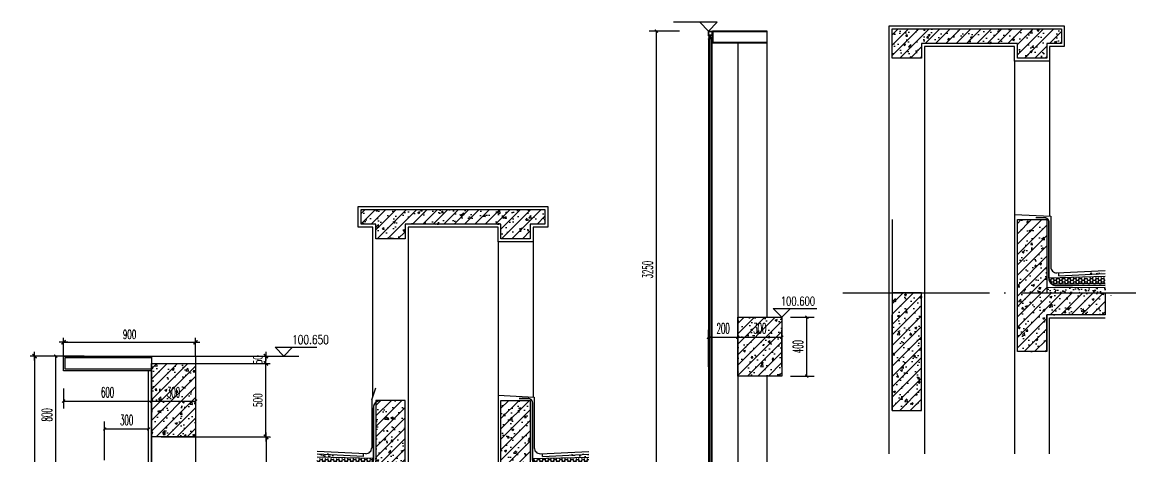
# Model space of a CAD drawing. Extents: x 1980812 to 2578970, y -669191 to 284498.
# Drawn here: x 1999602 to 2014788, y -576850 to -570945 of the extents above; entities that cross this region are included whole.
import ezdxf
from ezdxf.enums import TextEntityAlignment as Align

# ---------------------------------------------------------------- set-up
doc = ezdxf.new("R2010")
doc.units = 0
doc.header["$LTSCALE"] = 1000
doc.header["$MEASUREMENT"] = 0
for name, pattern in [('CONTINOUS', [0]), ('DASH', [0.35, 0.25, -0.1]), ('DOTE', [2.42, 2, -0.2, 0.02, -0.2])]:
    doc.linetypes.add(name, pattern=pattern)
for name, color, linetype in [('A-SECT-MCUT', 1, 'Continuous'), ('A-SECT-MCUT-FINE', 137, 'Continuous'), ('BH', 191, 'Continuous'), ('DIM_ELEV', 3, 'Continuous'), ('dote', 1, 'DOTE'), ('PUB_DIM', 3, 'Continuous'), ('PUB_TEXT', 7, 'Continuous'), ('TEXT', 7, 'Continuous'), ('WALL', 4, 'Continuous'), ('WINDOW', 2, 'Continuous'), ('保温板', 20, 'Continuous'), ('可见看线', 63, 'Continuous'), ('柱墙填充', 181, 'Continuous'), ('看线', 66, 'Continuous'), ('详细标注', 231, 'Continuous'), ('防水卷材', 6, 'DASH'), ('面层', 31, 'Continuous')]:
    doc.layers.add(name, color=color, linetype=linetype)
doc.styles.add('_TCH_DIM', font='SIMPLEX', dxfattribs={"bigfont": 'GBCBIG'})
doc.styles.add('_TCH_DIM_T3', font='SIMPLEX', dxfattribs={"width": 0.705882, "bigfont": 'GBCBIG'})
doc.styles.add('DIM_FONT', font='SIMPLEX', dxfattribs={"width": 0.7, "bigfont": 'GBCBIG'})
doc.styles.add('FSJ-SHX', font='txtw.shx', dxfattribs={"width": 0.75, "bigfont": 'hztxtw.shx'})
doc.styles.add('HZTXTW', font='txtw.shx', dxfattribs={"width": 0.6, "bigfont": 'hztxtw.shx'})
doc.styles.add('HZTXTW_T3', font='txtw.shx', dxfattribs={"width": 0.5, "bigfont": 'hztxtw.shx'})
doc.dimstyles.new('_TCH_ARCH&&20', dxfattribs={"dimtxt": 59.5, "dimasz": 20, "dimexe": 40, "dimexo": 4, "dimgap": 25.25, "dimtad": 1, "dimdec": 0, "dimzin": 0, "dimdsep": 46, "dimtxsty": '_TCH_DIM_T3', "dimblk": 'ARCHTICK', "dimcen": 0.09, "dimclrt": 7, "dimazin": 2, "dimtfac": 1, "dimtdec": 0, "dimtix": 1, "dimtmove": 2, "dimatfit": 3, "dimfxl": 1, "dimtolj": 1, "dimtzin": 0, "dimarcsym": 0})
doc.dimstyles.new('DIMN20', dxfattribs={"dimscale": 0.2, "dimtxt": 300, "dimasz": 1, "dimexe": 150, "dimexo": 0, "dimgap": 100, "dimtad": 1, "dimdec": 0, "dimzin": 0, "dimdsep": 46, "dimtxsty": 'DIM_FONT', "dimblk1": '_DIMX', "dimblk2": '_DIMX', "dimsah": 1, "dimcen": 0.09, "dimclrd": 256, "dimclre": 256, "dimclrt": 7, "dimadec": 0, "dimazin": 0, "dimtfac": 1, "dimtdec": 0, "dimtix": 1, "dimtmove": 2, "dimatfit": 3, "dimldrblk": '_DIMX', "dimfxl": 150, "dimtolj": 1, "dimtzin": 0, "dimarcsym": 0})
pattern_1 = [(130, (2806224.82, -569963.396), (-71.7260183, -6.2752135), [7.5, -82.5]), (185, (2806224.82, -569963.4), (13.8751334, 75.2192134), [6, -66]), (79.5486, (2806218.84, -569963.92), (-57.8509382, 68.9439542), [6.374019, -70.1142112]), (133.8158, (2806224.82, -569943.4), (-106.7241049, -16.5519014), [11.25, -123.75]), (83.3644, (2806215.93, -569944.78), (-93.4662706, 97.411787), [9.561029, -105.1713]), (188.8158, (2806224.82, -569943.4), (-93.4661945, 97.41186), [9, -99]), (159, (2806214.82, -569948.396), (-59.6907052, -40.2618891), [7.5, -82.5]), (214, (2806214.82, -569948.4), (-24.3315332, 72.5150045), [6, -66]), (108.5486, (2806209.846, -569951.75), (-84.0222629, 32.2530497), [6.374019, -70.1142112]), (142.5, (2806224.82, -569963.396), (-1.21598553, 33.28938538), [0, -65.2, 0, -67, 0, -66.25]), (172.5, (2806224.82, -569963.396), (-26.30695374, 39.4411712), [0, -38.2, 0, -63.7, 0, -25.25]), (212.5, (2806247.12, -569963.396), (-53.38224362, -2.25548717), [0, -25, 0, -78, 0, -103.5]), (222.5, (2806257.12, -569963.396), (-58.3186169, 10.0104982), [0, -32.5, 0, -51.8, 0, -73.5])]
pattern_2 = [(45, (-6781, 9634.474), (-35.35534, 35.35534), []), (50, (-6781, 9634.47), (143.45204, -12.55043), [15, -165]), (355, (-6781, 9634.47), (-27.75027, 150.43843), [12, -132]), (100.4514, (-6769.05, 9633.43), (115.70188, 137.88791), [12.74804, -140.22842]), (46.1842, (-6781, 9674.47), (213.4482, -33.1038), [22.5, -247.5]), (96.6356, (-6763.21, 9671.72), (186.93254, 194.82357), [19.12206, -210.3426]), (351.1842, (-6781, 9674.47), (186.9324, 194.82372), [18, -198]), (21, (-6761, 9664.47), (119.38141, -80.52378), [15, -165]), (326, (-6761, 9664.47), (48.66307, 145.03001), [12, -132]), (71.4514, (-6751.05, 9657.76), (168.04453, 64.5061), [12.74804, -140.22842]), (37.5, (-6781, 9634.474), (2.43197, 66.57877), [0, -130.4, 0, -134, 0, -132.5]), (7.5, (-6781, 9634.474), (52.613907, 78.882342), [0, -76.4, 0, -127.4, 0, -50.5]), (327.5, (-6825.6, 9634.474), (106.764487, -4.510974), [0, -50, 0, -156, 0, -207]), (317.5, (-6845.6, 9634.47), (116.637234, 20.021), [0, -65, 0, -103.6, 0, -147])]
pattern_3 = [(130, (2806838.39, -569963.396), (-71.7260183, -6.2752135), [7.5, -82.5]), (185, (2806838.39, -569963.4), (13.8751334, 75.2192134), [6, -66]), (79.5486, (2806832.414, -569963.92), (-57.8509382, 68.9439542), [6.374019, -70.1142112]), (133.8158, (2806838.39, -569943.4), (-106.7241049, -16.5519014), [11.25, -123.75]), (83.3644, (2806829.5, -569944.78), (-93.4662706, 97.411787), [9.561029, -105.1713]), (188.8158, (2806838.39, -569943.4), (-93.4661945, 97.41186), [9, -99]), (159, (2806828.39, -569948.396), (-59.6907052, -40.2618891), [7.5, -82.5]), (214, (2806828.39, -569948.4), (-24.3315332, 72.5150045), [6, -66]), (108.5486, (2806823.42, -569951.75), (-84.0222629, 32.2530497), [6.374019, -70.1142112]), (142.5, (2806838.392, -569963.396), (-1.21598553, 33.28938538), [0, -65.2, 0, -67, 0, -66.25]), (172.5, (2806838.39, -569963.396), (-26.30695374, 39.4411712), [0, -38.2, 0, -63.7, 0, -25.25]), (212.5, (2806860.692, -569963.396), (-53.38224362, -2.25548717), [0, -25, 0, -78, 0, -103.5]), (222.5, (2806870.69, -569963.396), (-58.3186169, 10.0104982), [0, -32.5, 0, -51.8, 0, -73.5])]
pattern_4 = [(45, (-6167.43, 9634.474), (-35.35534, 35.35534), []), (50, (-6167.43, 9634.47), (143.45204, -12.55043), [15, -165]), (355, (-6167.43, 9634.47), (-27.75027, 150.43843), [12, -132]), (100.4514, (-6155.48, 9633.43), (115.70188, 137.88791), [12.74804, -140.22842]), (46.1842, (-6167.43, 9674.47), (213.4482, -33.1038), [22.5, -247.5]), (96.6356, (-6149.64, 9671.72), (186.93254, 194.82357), [19.12206, -210.3426]), (351.1842, (-6167.43, 9674.47), (186.9324, 194.82372), [18, -198]), (21, (-6147.43, 9664.47), (119.38141, -80.52378), [15, -165]), (326, (-6147.43, 9664.47), (48.66307, 145.03001), [12, -132]), (71.4514, (-6137.48, 9657.76), (168.04453, 64.5061), [12.74804, -140.22842]), (37.5, (-6167.43, 9634.474), (2.43197, 66.57877), [0, -130.4, 0, -134, 0, -132.5]), (7.5, (-6167.43, 9634.474), (52.613907, 78.882342), [0, -76.4, 0, -127.4, 0, -50.5]), (327.5, (-6212.03, 9634.474), (106.764487, -4.510974), [0, -50, 0, -156, 0, -207]), (317.5, (-6232.03, 9634.47), (116.637234, 20.021), [0, -65, 0, -103.6, 0, -147])]
pattern_5 = [(130, (2806224.82, -569963.396), (-71.7260183, -6.2752135), [7.5, -82.5]), (185, (2806224.82, -569963.4), (13.8751334, 75.2192134), [6, -66]), (79.5486, (2806218.84, -569963.92), (-57.8509382, 68.9439542), [6.374019, -70.1142112]), (133.8158, (2806224.82, -569943.4), (-106.7241049, -16.5519014), [11.25, -123.75]), (83.3644, (2806215.93, -569944.78), (-93.4662706, 97.411787), [9.561029, -105.1713]), (188.8158, (2806224.82, -569943.4), (-93.4661945, 97.41186), [9, -99]), (159, (2806214.82, -569948.396), (-59.6907052, -40.2618891), [7.5, -82.5]), (214, (2806214.82, -569948.4), (-24.3315332, 72.5150045), [6, -66]), (108.5486, (2806209.846, -569951.75), (-84.0222629, 32.2530497), [6.374019, -70.1142112]), (142.5, (2806224.82, -569963.396), (-1.21598553, 33.28938538), [0, -65.2, 0, -67, 0, -66.25]), (172.5, (2806224.82, -569963.396), (-26.30695374, 39.4411712), [0, -38.2, 0, -63.7, 0, -25.25]), (212.5, (2806247.12, -569963.396), (-53.38224362, -2.25548717), [0, -25, 0, -78, 0, -103.5]), (222.5, (2806257.12, -569963.396), (-58.3186169, 10.0104982), [0, -32.5, 0, -51.8, 0, -73.5])]

# ---------------------------------------------------------------- blocks, each defined once
blk = doc.blocks.new('werghewhwtr')
at = {"layer": 'BH'}
h = blk.add_hatch(dxfattribs=at)
h.set_pattern_fill('惶妮土', color=256, scale=10, style=0)
h.set_pattern_definition(pattern_3)
h.paths.add_polyline_path([(10659.9, 130160.8), (10659.9, 130179.9), (10775.5, 130179.1), (10775.5, 130160)])
h = blk.add_hatch(dxfattribs=at)
h.set_pattern_fill('惶妮土', color=256, scale=10, style=0)
h.set_pattern_definition(pattern_1)
h.paths.add_polyline_path([(12512.5, 130160.8), (12512.5, 130179.9), (12396.9, 130179.1), (12396.9, 130160)])
h = blk.add_hatch(dxfattribs=at)
h.set_pattern_fill('惶妮土', color=256, scale=10, style=0)
h.set_pattern_definition(pattern_3)
h.paths.add_polyline_path([(10659.9, 130042.3), (10659.9, 130077.2), (11059.4, 130076.9), (11059.4, 130042.3)])
h = blk.add_hatch(dxfattribs=at)
h.set_pattern_fill('惶妮土', color=256, scale=10, style=0)
h.set_pattern_definition(pattern_1)
h.paths.add_polyline_path([(12512.5, 130042.3), (12512.5, 130077.2), (12113, 130076.9), (12113, 130042.3)])
at = {"layer": '保温板'}
h = blk.add_hatch(dxfattribs=at)
h.set_pattern_fill('HONEY', color=256, scale=8, style=0)
h.set_pattern_definition([(7e-15, (-208298.683, -332818.811), (19.05, 10.99852), [12.7, -25.4]), (120, (-208298.683, -332818.811), (-19.04999772, 10.99852394), [12.7, -25.4]), (60, (-208298.683, -332818.811), (2.28e-06, 21.99704394), [-25.4, 12.7])])
h.paths.add_polyline_path([(10659.9, 130103.9), (10659.9, 130146.8), (11044.4, 130146), (11025.5, 130103.2)])
h = blk.add_hatch(dxfattribs=at)
h.set_pattern_fill('HONEY', color=256, scale=8, style=0)
h.set_pattern_definition([(7e-15, (-208912.254, -332818.811), (19.05, 10.99852), [12.7, -25.4]), (120, (-208912.254, -332818.811), (-19.04999772, 10.99852394), [12.7, -25.4]), (60, (-208912.254, -332818.811), (2.28e-06, 21.99704394), [-25.4, 12.7])])
h.paths.add_polyline_path([(12512.5, 130103.9), (12512.5, 130146.8), (12128, 130146), (12146.9, 130103.2)])
at = {"layer": '柱墙填充'}
h = blk.add_hatch(dxfattribs=at)
h.set_pattern_fill('钢筋混凝土', color=256, scale=20)
h.set_pattern_definition([(45, (-12715.51, 1878.9), (-35.35534, 35.35534), []), (50, (-12715.51, 1878.9), (143.45204, -12.55043), [15, -165]), (355, (-12715.51, 1878.9), (-27.75027, 150.43843), [12, -132]), (100.4514, (-12703.55, 1877.85), (115.70188, 137.88791), [12.74804, -140.22842]), (46.1842, (-12715.5, 1918.9), (213.4482, -33.1038), [22.5, -247.5]), (96.6356, (-12697.72, 1916.14), (186.93254, 194.82357), [19.12206, -210.3426]), (351.1842, (-12715.5, 1918.9), (186.9324, 194.82372), [18, -198]), (21, (-12695.51, 1908.9), (119.38141, -80.52378), [15, -165]), (326, (-12695.51, 1908.9), (48.66307, 145.03001), [12, -132]), (71.4514, (-12685.56, 1902.19), (168.04453, 64.5061), [12.74804, -140.22842]), (37.5, (-12715.51, 1878.9), (2.431971, 66.57877), [0, -130.4, 0, -134, 0, -132.5]), (7.5, (-12715.51, 1878.9), (52.613907, 78.882342), [0, -76.4, 0, -127.4, 0, -50.5]), (327.5, (-12760.11, 1878.9), (106.764487, -4.510974), [0, -50, 0, -156, 0, -207]), (317.5, (-12780.11, 1878.9), (116.637234, 20.020996), [0, -65, 0, -103.6, 0, -147])])
h.paths.add_polyline_path([(12213, 131842.4), (10959.4, 131842.4), (10959.4, 131742.4), (11059.4, 131742.4), (11059.4, 131642.4), (11259.4, 131642.4), (11259.4, 131742.4), (11913, 131742.4), (11913, 131642.4), (12113, 131642.4), (12113, 131742.4), (12213, 131742.4)])
h = blk.add_hatch(dxfattribs=at)
h.set_pattern_fill('钢筋混凝土', color=256, scale=20)
h.set_pattern_definition(pattern_4)
h.paths.add_polyline_path([(10659.9, 130016.9), (10659.9, 130042.4), (11059.4, 130042.4), (11059.4, 130542.4), (11259.4, 130542.4), (11259.3, 130392.3), (11259.4, 130392.4), (11259.4, 129642.4), (11059.4, 129642.4), (11059.4, 129892.4), (10659.9, 129892.4), (10659.9, 129994.3), (10701.9, 130009.5)])
h = blk.add_hatch(dxfattribs=at)
h.set_pattern_fill('钢筋混凝土', color=256, scale=20)
h.set_pattern_definition(pattern_2)
h.paths.add_polyline_path([(12512.5, 130039.3), (12512.5, 130042.4), (12113, 130042.4), (12113, 130542.4), (11913.1, 130542.4), (11913.1, 130392.3), (11913, 130392.4), (11913, 129642.4), (12113, 129642.4), (12113, 129892.4), (12512.5, 129892.4), (12512.5, 129994.3), (12470.5, 130009.5), (12554.5, 130024.3)])
at = {"layer": 'dote', "linetype": 'DOTE', "ltscale": 0.5}
blk.add_line((10722.5, 130042.4, 0), (12720.2, 130042.4), dxfattribs=at)
at = {"layer": 'WALL', "elevation": 0}
blk.add_lwpolyline([(11059.4, 131642.4), (11059.4, 131742.4), (10959.4, 131742.4), (10959.4, 131842.4), (12213, 131842.4), (12213, 131742.4), (12113, 131742.4), (12113, 131642.4), (11913, 131642.4), (11913, 131742.4), (11259.4, 131742.4), (11259.4, 131642.4)], close=True, dxfattribs=at)
at = {"layer": 'WALL'}
blk.add_lwpolyline([(11059.4, 129642.4), (11059.4, 129892.4), (11059.4, 129642.4), (11259.4, 129642.4), (11259.4, 130542.4), (11059.4, 130542.4), (11059.4, 130042.4), (10659.9, 130042.4), (10659.9, 129892.4), (11059.4, 129892.4)], dxfattribs=at)
at = {"layer": 'WALL', "elevation": 0}
for points in [[(11059.4, 130542.4), (11059.4, 130042.4)], [(12113, 129642.4), (12113, 129892.4), (12113, 129642.4), (11913, 129642.4), (11913, 130542.4), (12113, 130542.4), (12113, 130042.4), (12512.5, 130042.4), (12512.5, 129892.4), (12113, 129892.4)], [(12113, 130542.4), (12113, 130042.4)]]:
    blk.add_lwpolyline(points, dxfattribs=at)
at = {"layer": 'WALL', "extrusion": (1, 0, 0), "elevation": 11059.4}
blk.add_lwpolyline([(129642.4, 0), (129892.4, 0)], dxfattribs=at)
at = {"layer": 'WALL', "extrusion": (-1, 0, 0), "elevation": -12113}
blk.add_lwpolyline([(-129642.4, 0), (-129892.4, 0)], dxfattribs=at)
at = {"layer": '保温板', "elevation": 0}
for points in [[(10659.9, 130107.7), (11025.5, 130103.2), (11025.5, 130103.2), (11044.4, 130146), (10659.9, 130155.7)], [(12512.5, 130107.7), (12146.9, 130103.2), (12146.9, 130103.2), (12128, 130146), (12512.5, 130155.7)]]:
    blk.add_lwpolyline(points, dxfattribs=at)
at = {"layer": '可见看线'}
for p, q in [((11893, 131622.4, 0), (11893, 130577.4, 0)), ((12133, 131622.4, 0), (12133, 130565.6, 0))]:
    blk.add_line(p, q, dxfattribs=at)
at = {"layer": '防水卷材', "const_width": 10, "elevation": 0}
for points in [[(11135.7, 130542.4), (11094.4, 130542.4, 0.414214), (11044.4, 130492.4), (11044.4, 130143, -0.453838), (10988.9, 130093), (10659.9, 130095)], [(12036.7, 130555.3), (12098, 130555.3, -0.414214), (12128, 130525.3)], [(12128, 130525.4), (12128, 130143, 0.453838), (12183.5, 130093), (12512.5, 130095)]]:
    blk.add_lwpolyline(points, format="xyb", dxfattribs=at)
at = {"layer": '面层'}
for p, q in [((11031.8, 130546.2, 0), (11059.4, 130626.6)), ((11031.8, 130546.2, 0), (11031.8, 130219.1, 0)), ((11893, 130577.4, 0), (12140.6, 130565.2, 0)), ((12140.6, 130565.2, 0), (12140.6, 130219.1, 0)), ((10991.1, 130179.1, 0), (10659.9, 130194.4, 0)), ((10975.5, 130160, 0), (10659.9, 130175.3, 0)), ((10975.5, 130160, 0), (10975.5, 130179.1, 0)), ((12181.3, 130179.1, 0), (12512.5, 130194.4, 0)), ((12196.9, 130160, 0), (12196.9, 130179.1, 0)), ((12196.9, 130160, 0), (12512.5, 130175.3, 0))]:
    blk.add_line(p, q, dxfattribs=at)
at = {"layer": '面层', "elevation": 0}
for points in [[(11039.4, 130568.4), (11039.4, 131722.4), (10939.4, 131722.4), (10939.4, 131862.4), (12233, 131862.4), (12233, 131722.4), (12133, 131722.4), (12133, 131622.4), (11893, 131622.4), (11893, 131722.4), (11279.4, 131722.4), (11279.4, 129245.5)], [(11893, 130577.4), (11893, 129245.5)], [(10659.9, 130079.9), (11059.4, 130076.9)], [(12512.5, 130079.9), (12113, 130076.9)], [(12133, 129245.5), (12133, 129872.4), (12512.5, 129872.4)]]:
    blk.add_lwpolyline(points, dxfattribs=at)
at = {"layer": '面层'}
for centre, start, end in [((10991.8, 130219.1, 0), 269.07662, 0), ((12180.6, 130219.1, 0), 180, 270.92338)]:
    blk.add_arc(centre, 40, start, end, dxfattribs=at)
blk = doc.blocks.new('egwthwt')
at = {"layer": 'BH'}
h = blk.add_hatch(dxfattribs=at)
h.set_pattern_fill('惶妮土', color=256, scale=10, style=0)
h.set_pattern_definition(pattern_5)
h.paths.add_polyline_path([(12512.5, 130160.8), (12512.5, 130179.9), (12396.9, 130179.1), (12396.9, 130160)])
h = blk.add_hatch(dxfattribs=at)
h.set_pattern_fill('惶妮土', color=256, scale=10, style=0)
h.set_pattern_definition(pattern_5)
h.paths.add_polyline_path([(12512.5, 130042.3), (12512.5, 130077.2), (12113, 130076.9), (12113, 130042.3)])
at = {"layer": '保温板'}
h = blk.add_hatch(dxfattribs=at)
h.set_pattern_fill('HONEY', color=256, scale=8, style=0)
h.set_pattern_definition([(7e-15, (-208912.254, -332818.811), (19.05, 10.99852), [12.7, -25.4]), (120, (-208912.254, -332818.811), (-19.04999772, 10.99852394), [12.7, -25.4]), (60, (-208912.254, -332818.811), (2.28e-06, 21.99704394), [-25.4, 12.7])])
h.paths.add_polyline_path([(12512.5, 130103.9), (12512.5, 130146.8), (12128, 130146), (12146.9, 130103.2)])
at = {"layer": '柱墙填充'}
h = blk.add_hatch(dxfattribs=at)
h.set_pattern_fill('钢筋混凝土', color=256, scale=20)
h.set_pattern_definition([(45, (-12715.51, 1878.9), (-35.35534, 35.35534), []), (50, (-12715.51, 1878.9), (143.45204, -12.55043), [15, -165]), (355, (-12715.51, 1878.9), (-27.75027, 150.43843), [12, -132]), (100.4514, (-12703.55, 1877.85), (115.70188, 137.88791), [12.74804, -140.22842]), (46.1842, (-12715.5, 1918.9), (213.4482, -33.1038), [22.5, -247.5]), (96.6356, (-12697.72, 1916.14), (186.93254, 194.82357), [19.12206, -210.3426]), (351.1842, (-12715.5, 1918.9), (186.9324, 194.82372), [18, -198]), (21, (-12695.51, 1908.9), (119.38141, -80.52378), [15, -165]), (326, (-12695.51, 1908.9), (48.66307, 145.03001), [12, -132]), (71.4514, (-12685.56, 1902.19), (168.04453, 64.5061), [12.74804, -140.22842]), (37.5, (-12715.51, 1878.9), (2.431971, 66.57877), [0, -130.4, 0, -134, 0, -132.5]), (7.5, (-12715.51, 1878.9), (52.613907, 78.882342), [0, -76.4, 0, -127.4, 0, -50.5]), (327.5, (-12760.11, 1878.9), (106.764487, -4.510974), [0, -50, 0, -156, 0, -207]), (317.5, (-12780.11, 1878.9), (116.637234, 20.020996), [0, -65, 0, -103.6, 0, -147])])
h.paths.add_polyline_path([(11059.4, 131842.4), (11059.4, 131642.4), (11259.4, 131642.4), (11259.4, 131742.4), (11913, 131742.4), (11913, 131642.4), (12113, 131642.4), (12113, 131742.4), (12213, 131742.4), (12213, 131842.4)])
h = blk.add_hatch(dxfattribs=at)
h.set_pattern_fill('钢筋混凝土', color=256, scale=20)
h.set_pattern_definition(pattern_2)
h.paths.add_polyline_path([(12512.5, 130039.3), (12512.5, 130042.4), (12113, 130042.4), (12113, 130542.4), (11913.1, 130542.4), (11913.1, 130392.3), (11913, 130392.4), (11913, 129642.4), (12113, 129642.4), (12113, 129892.4), (12512.5, 129892.4), (12512.5, 129994.3), (12470.5, 130009.5), (12554.5, 130024.3)])
h = blk.add_hatch(dxfattribs=at)
h.set_pattern_fill('钢筋混凝土', color=256, scale=20)
h.set_pattern_definition(pattern_4)
h.paths.add_polyline_path([(11259.4, 130042.4), (11059.4, 130042.4), (11059.4, 129242.4), (11259.4, 129242.4)])
at = {"layer": 'dote', "linetype": 'DOTE', "ltscale": 0.5}
blk.add_line((10722.5, 130042.4, 0), (12720.2, 130042.4), dxfattribs=at)
at = {"layer": 'WALL', "elevation": 0}
blk.add_lwpolyline([(11059.4, 131642.4), (11059.4, 131742.4), (11059.4, 131742.4), (11059.4, 131842.4), (12213, 131842.4), (12213, 131742.4), (12113, 131742.4), (12113, 131642.4), (11913, 131642.4), (11913, 131742.4), (11259.4, 131742.4), (11259.4, 131642.4)], close=True, dxfattribs=at)
for points in [[(11059.4, 130542.4), (11059.4, 130042.4)], [(12113, 129642.4), (12113, 129892.4), (12113, 129642.4), (11913, 129642.4), (11913, 130542.4), (12113, 130542.4), (12113, 130042.4), (12512.5, 130042.4), (12512.5, 129892.4), (12113, 129892.4)], [(12113, 130542.4), (12113, 130042.4)]]:
    blk.add_lwpolyline(points, dxfattribs=at)
at = {"layer": 'WALL'}
blk.add_lwpolyline([(11059.4, 129242.4), (11059.4, 129892.4), (11059.4, 129242.4), (11259.4, 129242.4), (11259.4, 130042.4), (11059.4, 130042.4), (11059.4, 130042.4), (11059.4, 130042.4), (11059.4, 129892.4), (11059.4, 129892.4)], dxfattribs=at)
at = {"layer": 'WALL', "extrusion": (1, 0, 0), "elevation": 11059.4}
blk.add_lwpolyline([(129242.4, 0), (129892.4, 0)], dxfattribs=at)
at = {"layer": 'WALL', "extrusion": (-1, 0, 0), "elevation": -12113}
blk.add_lwpolyline([(-129642.4, 0), (-129892.4, 0)], dxfattribs=at)
at = {"layer": '保温板', "elevation": 0}
blk.add_lwpolyline([(12512.5, 130107.7), (12146.9, 130103.2), (12146.9, 130103.2), (12128, 130146), (12512.5, 130155.7)], dxfattribs=at)
at = {"layer": '可见看线'}
for p, q in [((11893, 131622.4, 0), (11893, 130577.4, 0)), ((12133, 131622.4, 0), (12133, 130565.6, 0))]:
    blk.add_line(p, q, dxfattribs=at)
at = {"layer": '防水卷材', "const_width": 10, "elevation": 0}
for points in [[(12036.7, 130555.3), (12098, 130555.3, -0.414214), (12128, 130525.3)], [(12128, 130525.4), (12128, 130143, 0.453838), (12183.5, 130093), (12512.5, 130095)]]:
    blk.add_lwpolyline(points, format="xyb", dxfattribs=at)
at = {"layer": '面层'}
for p, q in [((11893, 130577.4, 0), (12140.6, 130565.2, 0)), ((12140.6, 130565.2, 0), (12140.6, 130219.1, 0)), ((12181.3, 130179.1, 0), (12512.5, 130194.4, 0)), ((12196.9, 130160, 0), (12196.9, 130179.1, 0)), ((12196.9, 130160, 0), (12512.5, 130175.3, 0))]:
    blk.add_line(p, q, dxfattribs=at)
at = {"layer": '面层', "elevation": 0}
for points in [[(11039.4, 128945.5), (11039.4, 131722.4), (11039.4, 131722.4), (11039.4, 131862.4), (12233, 131862.4), (12233, 131722.4), (12133, 131722.4), (12133, 131622.4), (11893, 131622.4), (11893, 131722.4), (11279.4, 131722.4), (11279.4, 128945.5)], [(11893, 130577.4), (11893, 128945.5)], [(12512.5, 130079.9), (12113, 130076.9)], [(12133, 128945.5), (12133, 129872.4), (12512.5, 129872.4)]]:
    blk.add_lwpolyline(points, dxfattribs=at)
at = {"layer": '面层'}
blk.add_arc((12180.6, 130219.1, 0), 40, 180, 270.92338, dxfattribs=at)
blk = doc.blocks.new('_DIMX')
blk.add_line((-150, 0), (150, 0))
at = {"const_width": 50}
blk.add_lwpolyline([(-70, -70), (70, 70)], dxfattribs=at)
blk = doc.blocks.new('*D2780')
at = {"layer": 'Defpoints', "color": 0, "transparency": 16777216}
for p in [(24694, 11934.3, 0), (25408.2, 11934.3), (24694, 11434.3, 0)]:
    blk.add_point(p, dxfattribs=at)
at = {"layer": '详细标注', "lineweight": -2, "transparency": 16777216}
for p, q in [((24694, 11934.3), (25438.2, 11934.3)), ((25408.2, 11434.5), (25408.2, 11934.1)), ((24694, 11434.3), (25438.2, 11434.3))]:
    blk.add_line(p, q, dxfattribs=at)
at = {"layer": '详细标注', "lineweight": -2, "transparency": 16777216, "xscale": 0.2, "yscale": 0.2, "zscale": 0.2}
for p, rotation in [((25408.2, 11934.3), 90), ((25408.2, 11434.3), 270)]:
    blk.add_blockref('_DIMX', p, dxfattribs=dict(at, rotation=rotation))
at = {"layer": '详细标注', "color": 7, "transparency": 16777216, "insert": (25353.9, 11684.3), "char_height": 60, "attachment_point": 5, "rotation": 90, "style": 'HZTXTW'}
blk.add_mtext('\\A1;500', dxfattribs=at)
blk = doc.blocks.new('*D2781')
at = {"layer": 'Defpoints', "color": 0, "transparency": 16777216}
for p in [(24778.5, 11434.3, 0), (24776.6, 10634.3, 0), (25408.4, 10632.8)]:
    blk.add_point(p, dxfattribs=at)
at = {"layer": '详细标注', "lineweight": -2, "transparency": 16777216}
for p, q in [((24778.5, 11434.3), (25440.3, 11432.8)), ((25410.3, 11432.6), (25408.4, 10633)), ((24776.6, 10634.3), (25438.4, 10632.8))]:
    blk.add_line(p, q, dxfattribs=at)
at = {"layer": '详细标注', "lineweight": -2, "transparency": 16777216, "xscale": 0.2, "yscale": 0.2, "zscale": 0.2}
for p, rotation in [((25410.3, 11432.8), 89.86328577447495), ((25408.4, 10632.8), 269.863285774475)]:
    blk.add_blockref('_DIMX', p, dxfattribs=dict(at, rotation=rotation))
at = {"layer": '详细标注', "color": 7, "transparency": 16777216, "insert": (25355.1, 11033), "char_height": 60, "attachment_point": 5, "rotation": 89.86329, "style": 'HZTXTW'}
blk.add_mtext('\\A1;800', dxfattribs=at)
blk = doc.blocks.new('*D2783')
at = {"layer": 'Defpoints', "color": 0, "transparency": 16777216}
for p in [(24150.3, 11984.3, 0), (23831.3, 7634.3), (24150.3, 7634.3)]:
    blk.add_point(p, dxfattribs=at)
at = {"layer": '详细标注', "lineweight": -2, "transparency": 16777216}
for p, q in [((24150.3, 11984.3), (23801.3, 11984.3)), ((23831.3, 11984.1), (23831.3, 7634.5)), ((24150.3, 7634.3), (23801.3, 7634.3))]:
    blk.add_line(p, q, dxfattribs=at)
at = {"layer": '详细标注', "lineweight": -2, "transparency": 16777216, "xscale": 0.2, "yscale": 0.2, "zscale": 0.2}
for p, rotation in [((23831.3, 11984.3), 90), ((23831.3, 7634.3), 270)]:
    blk.add_blockref('_DIMX', p, dxfattribs=dict(at, rotation=rotation))
at = {"layer": '详细标注', "color": 7, "transparency": 16777216, "insert": (23777, 9809.3), "char_height": 60, "attachment_point": 5, "rotation": 90, "style": 'HZTXTW'}
blk.add_mtext('\\A1;4350', dxfattribs=at)
blk = doc.blocks.new('*D2764')
at = {"layer": 'Defpoints', "color": 0, "transparency": 16777216}
for p in [(24928.5, 12078.2), (24028.7, 11984.2, 0), (24928.5, 11984.2, 0)]:
    blk.add_point(p, dxfattribs=at)
at = {"layer": '详细标注', "lineweight": -2, "transparency": 16777216}
for p, q in [((24028.7, 11984.2), (24028.7, 12108.2)), ((24028.9, 12078.2), (24928.3, 12078.2)), ((24928.5, 11984.2), (24928.5, 12108.2))]:
    blk.add_line(p, q, dxfattribs=at)
at = {"layer": '详细标注', "lineweight": -2, "transparency": 16777216, "xscale": 0.2, "yscale": 0.2, "zscale": 0.2, "rotation": 180}
blk.add_blockref('_DIMX', (24028.7, 12078.2), dxfattribs=at)
at = {"layer": '详细标注', "lineweight": -2, "transparency": 16777216, "xscale": 0.2, "yscale": 0.2, "zscale": 0.2}
blk.add_blockref('_DIMX', (24928.5, 12078.2), dxfattribs=at)
at = {"layer": '详细标注', "color": 7, "transparency": 16777216, "insert": (24478.6, 12132.5), "char_height": 60, "attachment_point": 5, "style": 'HZTXTW'}
blk.add_mtext('\\A1;900', dxfattribs=at)
blk = doc.blocks.new('*D2785')
at = {"layer": 'Defpoints', "color": 0, "transparency": 16777216}
for p in [(24694, 11984.5, 0), (24694, 11934.3, 0), (25408.2, 11984.5)]:
    blk.add_point(p, dxfattribs=at)
at = {"layer": '详细标注', "lineweight": -2, "transparency": 16777216}
for p, q in [((24694, 11984.5), (25438.2, 11984.5)), ((24694, 11934.3), (25438.2, 11934.3)), ((25408.2, 11984.7), (25408.2, 11984.9)), ((25408.2, 11934.3), (25408.2, 11984.5)), ((25408.2, 11934.1), (25408.2, 11933.9))]:
    blk.add_line(p, q, dxfattribs=at)
at = {"layer": '详细标注', "lineweight": -2, "transparency": 16777216, "xscale": 0.2, "yscale": 0.2, "zscale": 0.2}
for p, rotation in [((25408.2, 11984.5), 270), ((25408.2, 11934.3), 90)]:
    blk.add_blockref('_DIMX', p, dxfattribs=dict(at, rotation=rotation))
at = {"layer": '详细标注', "color": 7, "transparency": 16777216, "insert": (25353.9, 11959.4), "char_height": 60, "attachment_point": 5, "rotation": 90, "style": 'HZTXTW'}
blk.add_mtext('\\A1;50', dxfattribs=at)
blk = doc.blocks.new('_ArchTick')
at = {"color": 0, "linetype": 'ByBlock', "const_width": 0.4}
blk.add_lwpolyline([(-0.5, -0.5), (0.5, 0.5)], dxfattribs=at)
blk = doc.blocks.new('*D2786')
at = {"layer": 'Defpoints', "color": 0, "transparency": 16777216}
for p in [(23975.5, 11984.2), (24229.1, 11984.2), (24229.1, 11184.3)]:
    blk.add_point(p, dxfattribs=at)
at = {"layer": 'PUB_DIM', "color": 0, "lineweight": -2, "transparency": 16777216}
for p, q in [((24169.1, 11984.2), (23925.5, 11984.2)), ((23975.5, 11184.3), (23975.5, 11984.2)), ((24169.1, 11184.3), (23925.5, 11184.3))]:
    blk.add_line(p, q, dxfattribs=at)
at = {"layer": 'PUB_DIM', "color": 0, "lineweight": -2, "transparency": 16777216, "xscale": 20, "yscale": 20, "zscale": 20}
for p, rotation in [((23975.5, 11984.2), 90), ((23975.5, 11184.3), 270)]:
    blk.add_blockref('_ArchTick', p, dxfattribs=dict(at, rotation=rotation))
at = {"layer": 'PUB_DIM', "color": 7, "transparency": 16777216, "insert": (23915.5, 11584.2), "char_height": 70, "attachment_point": 5, "rotation": 90, "style": 'HZTXTW_T3'}
blk.add_mtext('\\A1;800', dxfattribs=at)
blk = doc.blocks.new('*D2791')
at = {"layer": 'Defpoints', "color": 0, "transparency": 16777216}
for p in [(24608.7, 11488.2), (24308.6, 11214.3), (24608.7, 11214.3)]:
    blk.add_point(p, dxfattribs=at)
at = {"layer": 'PUB_DIM', "color": 0, "lineweight": -2, "transparency": 16777216}
for p, q in [((24308.6, 11274.3), (24308.6, 11538.2)), ((24308.6, 11488.2), (24608.7, 11488.2)), ((24608.7, 11274.3), (24608.7, 11538.2))]:
    blk.add_line(p, q, dxfattribs=at)
at = {"layer": 'PUB_DIM', "color": 0, "lineweight": -2, "transparency": 16777216, "xscale": 20, "yscale": 20, "zscale": 20, "rotation": 180}
blk.add_blockref('_ArchTick', (24308.6, 11488.2), dxfattribs=at)
at = {"layer": 'PUB_DIM', "color": 0, "lineweight": -2, "transparency": 16777216, "xscale": 20, "yscale": 20, "zscale": 20}
blk.add_blockref('_ArchTick', (24608.7, 11488.2), dxfattribs=at)
at = {"layer": 'PUB_DIM', "color": 7, "transparency": 16777216, "insert": (24458.7, 11548.2), "char_height": 70, "attachment_point": 5, "style": 'HZTXTW_T3'}
blk.add_mtext('\\A1;300', dxfattribs=at)
blk = doc.blocks.new('*D2793')
at = {"layer": 'Defpoints', "color": 0, "transparency": 16777216}
for p in [(24628.5, 11824.7), (24928.5, 11824.7), (24928.5, 11678.3)]:
    blk.add_point(p, dxfattribs=at)
at = {"layer": 'PUB_DIM', "color": 0, "lineweight": -2, "transparency": 16777216}
for p, q in [((24628.5, 11764.7), (24628.5, 11628.3)), ((24928.5, 11764.7), (24928.5, 11628.3)), ((24628.5, 11678.3), (24928.5, 11678.3))]:
    blk.add_line(p, q, dxfattribs=at)
at = {"layer": 'PUB_DIM', "color": 0, "lineweight": -2, "transparency": 16777216, "xscale": 20, "yscale": 20, "zscale": 20, "rotation": 180}
blk.add_blockref('_ArchTick', (24628.5, 11678.3), dxfattribs=at)
at = {"layer": 'PUB_DIM', "color": 0, "lineweight": -2, "transparency": 16777216, "xscale": 20, "yscale": 20, "zscale": 20}
blk.add_blockref('_ArchTick', (24928.5, 11678.3), dxfattribs=at)
at = {"layer": 'PUB_DIM', "color": 7, "transparency": 16777216, "insert": (24778.5, 11738.3), "char_height": 70, "attachment_point": 5, "style": 'HZTXTW_T3'}
blk.add_mtext('\\A1;300', dxfattribs=at)
blk = doc.blocks.new('*D2794')
at = {"layer": 'Defpoints', "color": 0, "transparency": 16777216}
for p in [(24028.7, 11824.7), (24628.5, 11824.7), (24628.5, 11678.3)]:
    blk.add_point(p, dxfattribs=at)
at = {"layer": 'PUB_DIM', "color": 0, "lineweight": -2, "transparency": 16777216}
for p, q in [((24028.7, 11764.7), (24028.7, 11628.3)), ((24628.5, 11764.7), (24628.5, 11628.3)), ((24028.7, 11678.3), (24628.5, 11678.3))]:
    blk.add_line(p, q, dxfattribs=at)
at = {"layer": 'PUB_DIM', "color": 0, "lineweight": -2, "transparency": 16777216, "xscale": 20, "yscale": 20, "zscale": 20, "rotation": 180}
blk.add_blockref('_ArchTick', (24028.7, 11678.3), dxfattribs=at)
at = {"layer": 'PUB_DIM', "color": 0, "lineweight": -2, "transparency": 16777216, "xscale": 20, "yscale": 20, "zscale": 20}
blk.add_blockref('_ArchTick', (24628.5, 11678.3), dxfattribs=at)
at = {"layer": 'PUB_DIM', "color": 7, "transparency": 16777216, "insert": (24328.6, 11738.3), "char_height": 70, "attachment_point": 5, "style": 'HZTXTW_T3'}
blk.add_mtext('\\A1;600', dxfattribs=at)
blk = doc.blocks.new('*D2799')
at = {"layer": 'Defpoints', "color": 0, "transparency": 16777216}
for p in [(740921, 317627.1), (741139.7, 317627.1), (741139.7, 314377.1)]:
    blk.add_point(p, dxfattribs=at)
at = {"layer": '详细标注', "color": 0, "lineweight": -2, "transparency": 16777216}
for p, q in [((741079.7, 317627.1), (740871, 317627.1)), ((740921, 314377.1), (740921, 317627.1)), ((741079.7, 314377.1), (740871, 314377.1))]:
    blk.add_line(p, q, dxfattribs=at)
at = {"layer": '详细标注', "color": 0, "lineweight": -2, "transparency": 16777216, "xscale": 20, "yscale": 20, "zscale": 20}
for p, rotation in [((740921, 317627.1), 90), ((740921, 314377.1), 270)]:
    blk.add_blockref('_ArchTick', p, dxfattribs=dict(at, rotation=rotation))
at = {"layer": '详细标注', "color": 7, "transparency": 16777216, "insert": (740861, 316002.1), "char_height": 70, "attachment_point": 5, "rotation": 90, "style": 'HZTXTW_T3'}
blk.add_mtext('\\A1;3250', dxfattribs=at)
blk = doc.blocks.new('*D2800')
at = {"layer": 'Defpoints', "color": 0, "transparency": 16777216}
for p in [(741476.2, 315541.1), (741276.2, 315279.2), (741476.2, 315279.2)]:
    blk.add_point(p, dxfattribs=at)
at = {"layer": 'PUB_DIM', "color": 0, "lineweight": -2, "transparency": 16777216}
for p, q in [((741276.2, 315339.2), (741276.2, 315591.1)), ((741476.2, 315339.2), (741476.2, 315591.1)), ((741276.2, 315541.1), (741476.2, 315541.1))]:
    blk.add_line(p, q, dxfattribs=at)
at = {"layer": 'PUB_DIM', "color": 0, "lineweight": -2, "transparency": 16777216, "xscale": 20, "yscale": 20, "zscale": 20, "rotation": 180}
blk.add_blockref('_ArchTick', (741276.2, 315541.1), dxfattribs=at)
at = {"layer": 'PUB_DIM', "color": 0, "lineweight": -2, "transparency": 16777216, "xscale": 20, "yscale": 20, "zscale": 20}
blk.add_blockref('_ArchTick', (741476.2, 315541.1), dxfattribs=at)
at = {"layer": 'PUB_DIM', "color": 7, "transparency": 16777216, "insert": (741376.2, 315601.1), "char_height": 70, "attachment_point": 5, "style": 'HZTXTW_T3'}
blk.add_mtext('\\A1;200', dxfattribs=at)
blk = doc.blocks.new('*D2801')
at = {"layer": 'Defpoints', "color": 0, "transparency": 16777216}
for p in [(741776.2, 315541.1), (741476.2, 315279.2), (741776.2, 315279.2)]:
    blk.add_point(p, dxfattribs=at)
at = {"layer": 'PUB_DIM', "color": 0, "lineweight": -2, "transparency": 16777216}
for p, q in [((741476.2, 315339.2), (741476.2, 315591.1)), ((741776.2, 315339.2), (741776.2, 315591.1)), ((741476.2, 315541.1), (741776.2, 315541.1))]:
    blk.add_line(p, q, dxfattribs=at)
at = {"layer": 'PUB_DIM', "color": 0, "lineweight": -2, "transparency": 16777216, "xscale": 20, "yscale": 20, "zscale": 20, "rotation": 180}
blk.add_blockref('_ArchTick', (741476.2, 315541.1), dxfattribs=at)
at = {"layer": 'PUB_DIM', "color": 0, "lineweight": -2, "transparency": 16777216, "xscale": 20, "yscale": 20, "zscale": 20}
blk.add_blockref('_ArchTick', (741776.2, 315541.1), dxfattribs=at)
at = {"layer": 'PUB_DIM', "color": 7, "transparency": 16777216, "insert": (741626.2, 315601.1), "char_height": 70, "attachment_point": 5, "style": 'HZTXTW_T3'}
blk.add_mtext('\\A1;300', dxfattribs=at)
blk = doc.blocks.new('*D2802')
at = {"layer": 'Defpoints', "color": 0, "transparency": 16777216}
for p in [(741776.2, 315677.1), (741946.8, 315677.1), (741776.2, 315277.1)]:
    blk.add_point(p, dxfattribs=at)
at = {"layer": 'PUB_DIM', "color": 0, "lineweight": -2, "transparency": 16777216}
for p, q in [((741836.2, 315677.1), (741996.8, 315677.1)), ((741946.8, 315277.1), (741946.8, 315677.1)), ((741836.2, 315277.1), (741996.8, 315277.1))]:
    blk.add_line(p, q, dxfattribs=at)
at = {"layer": 'PUB_DIM', "color": 0, "lineweight": -2, "transparency": 16777216, "xscale": 20, "yscale": 20, "zscale": 20}
for p, rotation in [((741946.8, 315677.1), 90), ((741946.8, 315277.1), 270)]:
    blk.add_blockref('_ArchTick', p, dxfattribs=dict(at, rotation=rotation))
at = {"layer": 'PUB_DIM', "color": 7, "transparency": 16777216, "insert": (741886.8, 315477.1), "char_height": 70, "attachment_point": 5, "rotation": 90, "style": 'HZTXTW_T3'}
blk.add_mtext('\\A1;400', dxfattribs=at)
blk = doc.blocks.new('sthsthst')
at = {"layer": '柱墙填充'}
h = blk.add_hatch(dxfattribs=at)
h.set_pattern_fill('钢筋混凝土', color=256, scale=20)
h.set_pattern_definition([(45, (0, -103333.37), (-35.35534, 35.35534), []), (50, (0, -103333.37), (143.45204, -12.55043), [15, -165]), (355, (0, -103333.37), (-27.75027, 150.43843), [12, -132]), (100.4514, (11.95, -103334.41), (115.70188, 137.88791), [12.74804, -140.22842]), (46.1842, (0, -103293.37), (213.4482, -33.1038), [22.5, -247.5]), (96.6356, (17.79, -103296.13), (186.93254, 194.82357), [19.12206, -210.3426]), (351.1842, (0, -103293.37), (186.9324, 194.8237), [18, -198]), (21, (20, -103303.37), (119.38141, -80.52378), [15, -165]), (326, (20, -103303.37), (48.66307, 145.03), [12, -132]), (71.4514, (29.95, -103310.08), (168.04453, 64.5061), [12.74804, -140.22842]), (37.5, (0, -103333.37), (2.43197, 66.57877), [0, -130.4, 0, -134, 0, -132.5]), (7.5, (0, -103333.37), (52.613907, 78.882342), [0, -76.4, 0, -127.4, 0, -50.5]), (327.5, (-44.6, -103333.37), (106.764487, -4.510974), [0, -50, 0, -156, 0, -207]), (317.5, (-64.6, -103333.37), (116.637234, 20.021), [0, -65, 0, -103.6, 0, -147])])
h.paths.add_polyline_path([(24628.5, 11934.3), (24928.5, 11934.3), (24928.5, 11434.3), (24628.5, 11434.3)])
at = {"layer": 'DIM_ELEV'}
for p, q in [((25530.7, 11984.1, 0), (25470.7, 12044.1, 0)), ((25470.7, 12044.1, 0), (25755.8, 12044.1, 0)), ((25530.7, 11984.1, 0), (25590.7, 12044.1, 0)), ((25300.7, 11984.3, 0), (25633.5, 11984.3, 0))]:
    blk.add_line(p, q, dxfattribs=at)
at = {"layer": 'WALL', "elevation": 0}
blk.add_lwpolyline([(24628.5, 11934.3), (24928.5, 11934.3), (24928.5, 11434.3), (24628.5, 11434.3)], close=True, dxfattribs=at)
at = {"layer": '看线'}
for p, q in [((24628.5, 11984.2, 0), (24628.5, 8651.7, 0)), ((24928.5, 11984.2, 0), (24928.5, 8651.7, 0)), ((24608.7, 8004.3, 0), (24608.7, 11884.2, 0)), ((24628.5, 11884.2, 0), (24628.5, 8651.7, 0)), ((24628.5, 8004.3, 0), (24628.5, 11784.3, 0)), ((24628.5, 9434.3, 0), (24628.5, 11484.3, 0))]:
    blk.add_line(p, q, dxfattribs=at)
at = {"layer": '看线', "elevation": 0}
for points in [[(24628, 11884.2), (24028.7, 11884.2), (24028.7, 11984.2), (24828.5, 11984.2)], [(24628.1, 11894.2), (24038.7, 11894.2), (24038.7, 11974.2), (24628.5, 11974.2)]]:
    blk.add_lwpolyline(points, dxfattribs=at)
at = {"layer": 'TEXT', "style": 'FSJ-SHX', "width": 0.75}
blk.add_text('100.650', height=60, dxfattribs=at).set_placement((25712.3, 12096.6, 0), align=Align.MIDDLE)
at = {"layer": 'PUB_DIM'}
for p1, p2, distance, text, picture, middle in [((24229.1, 11184.3), (24229.1, 11984.2), 253.6, '800', '*D2786', (23915.5, 11584.2)), ((24028.7, 11824.7), (24628.5, 11824.7), -146.4, '600', '*D2794', (24328.6, 11738.3)), ((24628.5, 11824.7), (24928.5, 11824.7), -146.4, '300', '*D2793', (24778.5, 11738.3)), ((24308.6, 11214.3), (24608.7, 11214.3), 274, '300', '*D2791', (24458.7, 11548.2))]:
    dim = blk.add_aligned_dim(p1=p1, p2=p2, distance=distance, text=text, dimstyle='_TCH_ARCH&&20', dxfattribs=at)
    dim.commit()
    dim.dimension.update_dxf_attribs({"geometry": picture, "text_midpoint": middle})
at = {"layer": '详细标注'}
for p1, p2, distance, picture, middle in [((24028.7, 11984.2, 0), (24928.5, 11984.2, 0), 94.1, '*D2764', (24478.6, 12132.5)), ((24150.3, 11984.3, 0), (24150.3, 7634.3, 0), -319, '*D2783', (23777, 9809.3, 0)), ((24694, 11934.3, 0), (24694, 11984.5, 0), -714.2, '*D2785', (25353.9, 11959.4, 0)), ((24694, 11434.3, 0), (24694, 11934.3, 0), -714.2, '*D2780', (25353.9, 11684.3, 0)), ((24778.5, 11434.3, 0), (24776.6, 10634.3, 0), 631.8, '*D2781', (25355.1, 11033, 0))]:
    dim = blk.add_aligned_dim(p1=p1, p2=p2, distance=distance, dimstyle='DIMN20', dxfattribs=at)
    dim.commit()
    dim.dimension.update_dxf_attribs({"geometry": picture, "text_midpoint": middle})
blk = doc.blocks.new('sthsrhasth')
at = {"layer": '柱墙填充'}
h = blk.add_hatch(dxfattribs=at)
h.set_pattern_fill('钢筋混凝土', color=256, scale=20)
h.set_pattern_definition([(45, (716847.71, 200409.4), (-35.35534, 35.35534), []), (50, (716847.71, 200409.4), (143.45204, -12.55043), [15, -165]), (355, (716847.71, 200409.4), (-27.75027, 150.43843), [12, -132]), (100.4514, (716859.66, 200408.35), (115.70188, 137.88791), [12.74804, -140.22842]), (46.1842, (716847.71, 200449.4), (213.4482, -33.1038), [22.5, -247.5]), (96.6356, (716865.5, 200446.64), (186.93254, 194.82357), [19.12206, -210.3426]), (351.1842, (716847.7, 200449.4), (186.9324, 194.8237), [18, -198]), (21, (716867.71, 200439.4), (119.38141, -80.52378), [15, -165]), (326, (716867.71, 200439.4), (48.66307, 145.03), [12, -132]), (71.4514, (716877.66, 200432.69), (168.04453, 64.5061), [12.74804, -140.22842]), (37.5, (716847.71, 200409.4), (2.43197, 66.57877), [0, -130.4, 0, -134, 0, -132.5]), (7.5, (716847.71, 200409.4), (52.613907, 78.882342), [0, -76.4, 0, -127.4, 0, -50.5]), (327.5, (716803.11, 200409.4), (106.764487, -4.510974), [0, -50, 0, -156, 0, -207]), (317.5, (716783.11, 200409.4), (116.637234, 20.021), [0, -65, 0, -103.6, 0, -147])])
h.paths.add_polyline_path([(741476.2, 315677.1), (741776.2, 315677.1), (741776.2, 315277.1), (741476.2, 315277.1)])
at = {"layer": 'A-SECT-MCUT', "elevation": 0}
for points in [[(741276.2, 317627.1), (741303.2, 317627.1), (741303.2, 317595.9), (741276.2, 317595.9)], [(741279.2, 317624.1), (741300.2, 317624.1), (741300.2, 317598.9), (741279.2, 317598.9)], [(741676.2, 317587.1), (741676.2, 317627.1), (741340.6, 317627.1), (741304.2, 317627.1), (741304.2, 317594.9), (741287.5, 317594.9), (741287.5, 317594), (741291, 317593.1), (741291.5, 317593.7), (741304.2, 317593.7), (741304.2, 317587.1), (741304.2, 317580.6), (741291.5, 317580.6), (741291, 317581.1), (741287.5, 317580.2), (741287.5, 317579.4), (741304.2, 317579.4), (741304.2, 317547.1), (741340.6, 317547.1), (741676.2, 317547.1)], [(741307.2, 317624.6), (741673.2, 317624.6), (741673.2, 317587.1), (741673.2, 317549.6), (741307.2, 317549.6)], [(741286.9, 317592.5), (741290.8, 317592.1), (741291.6, 317593.2), (741291, 317593.7), (741290.5, 317593.1), (741286.9, 317594), (741286.9, 317594.9), (741275.7, 317594.9), (741275.7, 317593.4), (741285.7, 317593.4), (741285.7, 317580.9), (741275.7, 317580.9), (741275.7, 317579.4), (741286.9, 317579.4), (741286.9, 317580.2), (741290.5, 317581.1), (741291, 317580.6), (741291.6, 317581), (741290.8, 317582.1), (741286.9, 317581.8)], [(741286.9, 317592.5), (741290.8, 317592.1), (741291.6, 317593.2), (741291, 317593.7), (741290.5, 317593.1), (741286.9, 317594), (741286.9, 317594.9), (741275.7, 317594.9), (741275.7, 317593.4), (741285.7, 317593.4), (741285.7, 317580.9), (741275.7, 317580.9), (741275.7, 317579.4), (741286.9, 317579.4), (741286.9, 317580.2), (741290.5, 317581.1), (741291, 317580.6), (741291.6, 317581), (741290.8, 317582.1), (741286.9, 317581.8)], [(741286.9, 317592.5), (741290.8, 317592.1), (741291.6, 317593.2), (741291, 317593.7), (741290.5, 317593.1), (741286.9, 317594), (741286.9, 317594.9), (741275.7, 317594.9), (741275.7, 317593.4), (741285.7, 317593.4), (741285.7, 317580.9), (741275.7, 317580.9), (741275.7, 317579.4), (741286.9, 317579.4), (741286.9, 317580.2), (741290.5, 317581.1), (741291, 317580.6), (741291.6, 317581), (741290.8, 317582.1), (741286.9, 317581.8)]]:
    blk.add_lwpolyline(points, close=True, dxfattribs=at)
at = {"layer": 'A-SECT-MCUT-FINE'}
for p, q in [((741295.2, 317573.4, 0), (741281.2, 317573.4, 0)), ((741295.2, 317573.4, 0), (741281.2, 317573.4, 0)), ((741295.2, 317573.4, 0), (741281.2, 317573.4, 0)), ((741476.2, 317547.1, 0), (741476.2, 313283.8, 0)), ((741676.2, 315677.1, 0), (741676.2, 317547.1, 0)), ((741676.2, 313177.1, 0), (741676.2, 315277.1, 0))]:
    blk.add_line(p, q, dxfattribs=at)
blk.add_circle((741294, 317576.4, 0), 2.98, dxfattribs=at)
blk.add_circle((741294, 317576.4, 0), 2.98, dxfattribs=at)
blk.add_circle((741294, 317576.4, 0), 2.98, dxfattribs=at)
blk.add_arc((741277.4, 317575.9, 0), 5.39, 332.08171, 39.43177, dxfattribs=at)
blk.add_arc((741277.4, 317575.9, 0), 5.39, 332.08171, 39.43177, dxfattribs=at)
blk.add_arc((741277.4, 317575.9, 0), 5.39, 332.08171, 39.43177, dxfattribs=at)
at = {"layer": 'DIM_ELEV'}
for p, q in [((741336.2, 317687.1), (741037, 317687.1)), ((741276.2, 317627.1), (741216.2, 317687.1)), ((741276.2, 317627.1), (741336.2, 317687.1)), ((741776.2, 315677.1), (741716.2, 315737.1)), ((741716.2, 315737.1), (742015.4, 315737.1)), ((741776.2, 315677.1), (741836.2, 315737.1))]:
    blk.add_line(p, q, dxfattribs=at)
at = {"layer": 'WALL', "elevation": 0}
blk.add_lwpolyline([(741476.2, 315677.1), (741776.2, 315677.1), (741776.2, 315277.1), (741476.2, 315277.1)], close=True, dxfattribs=at)
at = {"layer": 'WINDOW'}
for p, q in [((741276.2, 317572.4, 0), (741277.2, 317573.4, 0)), ((741276.2, 317572.4, 0), (741277.2, 317573.4, 0)), ((741276.2, 317572.4, 0), (741277.2, 317573.4, 0)), ((741276.2, 317572.4, 0), (741276.2, 312491.8, 0)), ((741277.2, 317573.4, 0), (741281.2, 317573.4, 0)), ((741277.2, 317573.4, 0), (741281.2, 317573.4, 0)), ((741277.2, 317573.4, 0), (741281.2, 317573.4, 0)), ((741281.2, 317573.4, 0), (741282.2, 317572.4, 0)), ((741281.2, 317573.4, 0), (741282.2, 317572.4, 0)), ((741281.2, 317573.4, 0), (741282.2, 317572.4, 0)), ((741282.2, 312491.8, 0), (741282.2, 317573.4, 0)), ((741295.2, 317573.4, 0), (741294.2, 317572.4, 0)), ((741295.2, 317573.4, 0), (741294.2, 317572.4, 0)), ((741295.2, 317573.4, 0), (741294.2, 317572.4, 0)), ((741294.2, 312491.8, 0), (741294.2, 317572.4, 0)), ((741299.2, 317573.4, 0), (741295.2, 317573.4, 0)), ((741299.2, 317573.4, 0), (741295.2, 317573.4, 0)), ((741299.2, 317573.4, 0), (741295.2, 317573.4, 0)), ((741300.2, 317572.4, 0), (741299.2, 317573.4, 0)), ((741300.2, 317572.4, 0), (741299.2, 317573.4, 0)), ((741300.2, 317572.4, 0), (741299.2, 317573.4, 0)), ((741300.2, 317579.4, 0), (741300.2, 312491.8, 0))]:
    blk.add_line(p, q, dxfattribs=at)
at = {"layer": 'PUB_TEXT', "style": '_TCH_DIM', "width": 0.705882}
blk.add_text('100.600', height=59.5, dxfattribs=at).set_placement((741769.4, 315758.1))
at = {"layer": 'PUB_DIM'}
for p1, p2, distance, text, picture, middle in [((741276.2, 315279.2), (741476.2, 315279.2), 261.9, '200', '*D2800', (741376.2, 315601.1)), ((741476.2, 315279.2), (741776.2, 315279.2), 261.9, '300', '*D2801', (741626.2, 315601.1)), ((741776.2, 315277.1), (741776.2, 315677.1), -170.6, '400', '*D2802', (741886.8, 315477.1))]:
    dim = blk.add_aligned_dim(p1=p1, p2=p2, distance=distance, text=text, dimstyle='_TCH_ARCH&&20', dxfattribs=at)
    dim.commit()
    dim.dimension.update_dxf_attribs({"geometry": picture, "text_midpoint": middle})
at = {"layer": '详细标注'}
dim = blk.add_aligned_dim(p1=(741139.7, 314377.1), p2=(741139.7, 317627.1), distance=218.7, text='3250', dimstyle='_TCH_ARCH&&20', dxfattribs=at)
dim.commit()
dim.dimension.update_dxf_attribs({"geometry": '*D2799', "text_midpoint": (740861, 316002.1)})

msp = doc.modelspace()

# ---------------------------------------------------------------- block references
at = {"layer": 'WINDOW', "linetype": 'CONTINOUS', "xscale": 2, "yscale": 2, "zscale": 2}
msp.add_blockref('sthsrhasth', (526408.2, -1206318.8), dxfattribs=at)
at = {"layer": '可见看线', "xscale": 2, "yscale": 2, "zscale": 2}
for name, p in [('egwthwt', (1989347.4, -834717.5)), ('werghewhwtr', (1982304, -837180.9))]:
    msp.add_blockref(name, p, dxfattribs=at)
at = {"layer": '面层', "xscale": 2, "yscale": 2, "zscale": 2}
msp.add_blockref('sthsthst', (1952107.7, -599461.8), dxfattribs=at)

doc.saveas('drawing.dxf')
